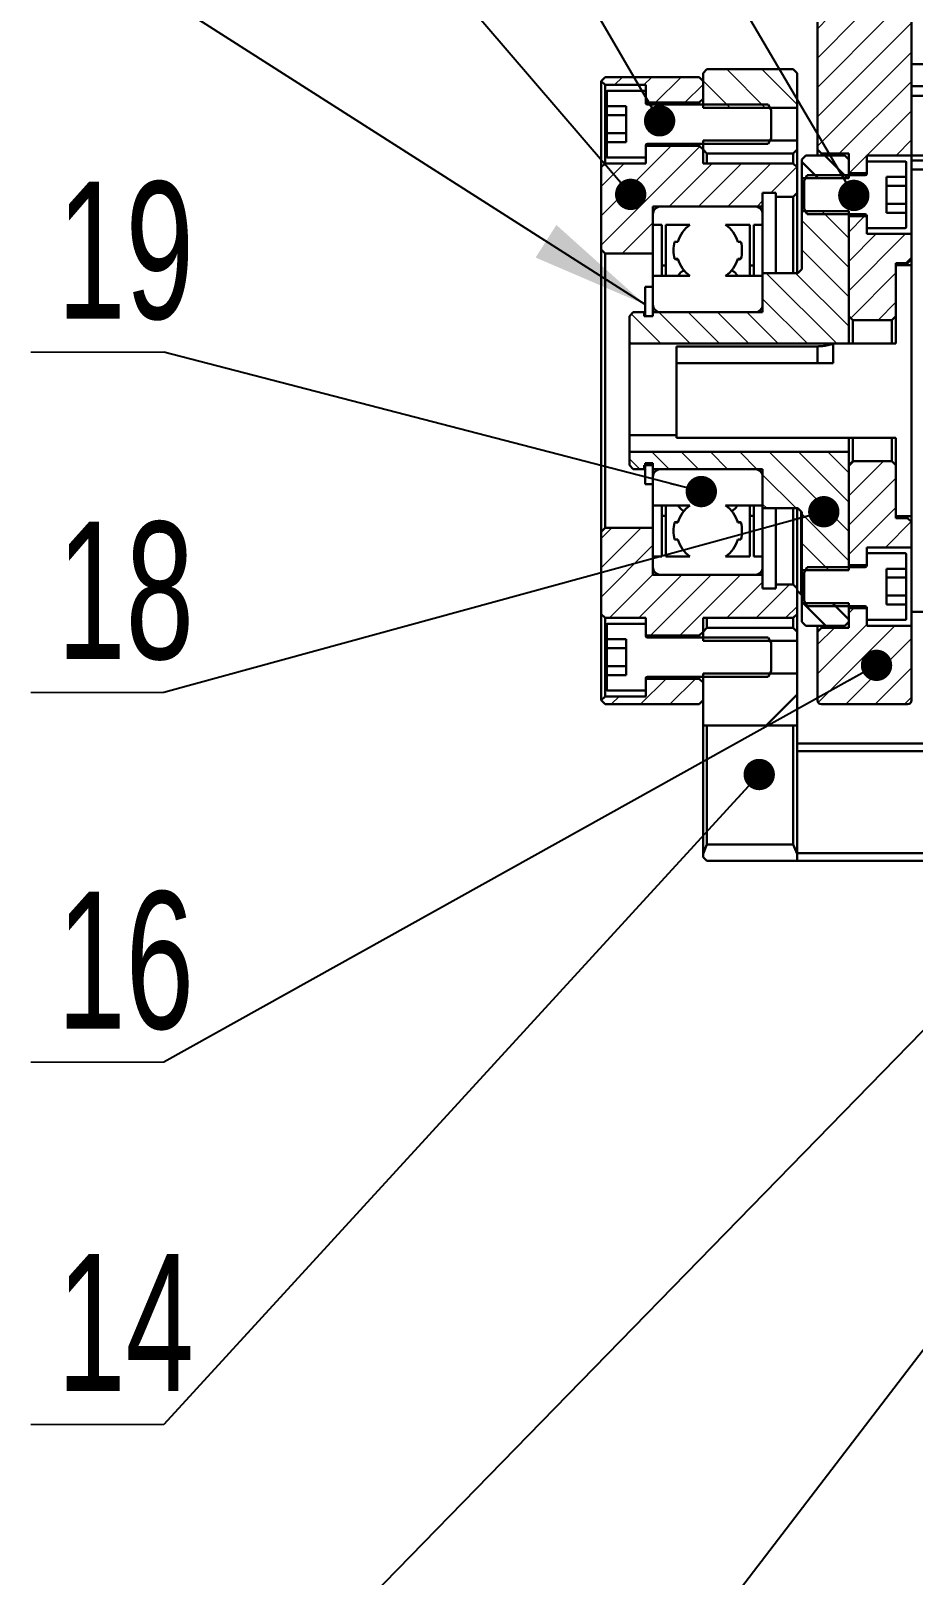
# Model space of a CAD drawing. Header units: millimetres. Extents: x 13 to 7248, y -1201 to 1478.
# Drawn here: x 816.5 to 929.1, y 846.8 to 1043.8 of the extents above; entities that cross this region are included whole.
import ezdxf

# ---------------------------------------------------------------- set-up
doc = ezdxf.new("R2010")
doc.units = ezdxf.units.MM
doc.header["$LTSCALE"] = 5
doc.linetypes.add('SLD-实线', pattern=[0])
doc.layers.get('0').update_dxf_attribs({"lineweight": 30})
doc.layers.add('剖面层', color=2, linetype='Continuous', lineweight=15)
doc.layers.add('标注线', color=4, linetype='SLD-实线')
doc.styles.add('SLDTEXTSTYLE4', font='', dxfattribs={"width": 0.67})
doc.styles.get("Standard").update_dxf_attribs({"font": ''})
doc.styles.get('SLDTEXTSTYLE4').set_extended_font_data('汉仪长仿宋体')
doc.styles.get('Standard').set_extended_font_data('SimSun')
doc.dimstyles.new('SLDDIMSTYLE0', dxfattribs={"dimtxt": 0.18, "dimasz": 4, "dimexe": 0, "dimexo": 0.0625, "dimgap": 0, "dimtad": 0, "dimtih": 1, "dimtoh": 1, "dimdec": 0, "dimrnd": 1e-09, "dimzin": 0, "dimdsep": 46, "dimtxsty": 'Standard', "dimblk1": 'DOT', "dimblk2": 'DOT', "dimsah": 1, "dimcen": 0.09, "dimadec": 0, "dimazin": 0, "dimtfac": 4, "dimtdec": 0, "dimtofl": 0, "dimtmove": 0, "dimatfit": 3, "dimldrblk": 'DOT', "dimfxl": 0, "dimfrac": 2, "dimtolj": 1, "dimtzin": 0, "dimarcsym": 0})
doc.dimstyles.new('SLDDIMSTYLE1', dxfattribs={"dimtxt": 0.18, "dimasz": 15, "dimexe": 0, "dimexo": 0.0625, "dimgap": 0, "dimtad": 0, "dimtih": 1, "dimtoh": 1, "dimdec": 0, "dimrnd": 1e-09, "dimzin": 0, "dimdsep": 46, "dimtxsty": 'Standard', "dimsah": 1, "dimcen": 0.09, "dimadec": 0, "dimazin": 0, "dimtfac": 15, "dimtdec": 0, "dimtofl": 0, "dimtmove": 0, "dimatfit": 3, "dimfxl": 0, "dimfrac": 2, "dimtolj": 1, "dimtzin": 0, "dimarcsym": 0})

# ---------------------------------------------------------------- blocks, each defined once
blk = doc.blocks.new('_DOT')
at = {"color": 0, "linetype": 'ByBlock', "lineweight": -2}
blk.add_line((-0.5, 0), (-1, 0), dxfattribs=at)
at = {"color": 0, "linetype": 'ByBlock', "const_width": 0.5}
blk.add_lwpolyline([(-0.25, 0, 1), (0.25, 0, 1)], format="xyb", close=True, dxfattribs=at)
blk = doc.blocks.new('SW_NOTE_22')
at = {"color": 0, "linetype": 'SLD-实线', "lineweight": 15}
for p, q in [((-16.98, 0), (0, 0)), ((0, 0), (-16.98, 0)), ((-16.98, 0), (0, 0)), ((0, 0), (-16.98, 0)), ((-16.98, 0), (0, 0)), ((0, 0), (-16.98, 0))]:
    blk.add_line(p, q, dxfattribs=at)
at = {"color": 0, "linetype": 'SLD-实线', "lineweight": 15, "insert": (-13.61, 21.76), "char_height": 17.5, "attachment_point": 1, "style": 'SLDTEXTSTYLE4'}
blk.add_mtext('16', dxfattribs=at)
blk = doc.blocks.new('SW_NOTE_23')
at = {"color": 0, "linetype": 'SLD-实线', "lineweight": 15}
for p, q in [((-16.98, 0), (0, 0)), ((0, 0), (-16.98, 0)), ((-16.98, 0), (0, 0)), ((0, 0), (-16.98, 0)), ((-16.98, 0), (0, 0)), ((0, 0), (-16.98, 0))]:
    blk.add_line(p, q, dxfattribs=at)
at = {"color": 0, "linetype": 'SLD-实线', "lineweight": 15, "insert": (-13.61, 21.76), "char_height": 17.5, "attachment_point": 1, "style": 'SLDTEXTSTYLE4'}
blk.add_mtext('18', dxfattribs=at)
blk = doc.blocks.new('SW_NOTE_24')
at = {"color": 0, "linetype": 'SLD-实线', "lineweight": 15}
for p, q in [((-16.98, 0), (0, 0)), ((0, 0), (-16.98, 0)), ((-16.98, 0), (0, 0)), ((0, 0), (-16.98, 0)), ((-16.98, 0), (0, 0)), ((0, 0), (-16.98, 0))]:
    blk.add_line(p, q, dxfattribs=at)
at = {"color": 0, "linetype": 'SLD-实线', "lineweight": 15, "insert": (-13.61, 21.76), "char_height": 17.5, "attachment_point": 1, "style": 'SLDTEXTSTYLE4'}
blk.add_mtext('19', dxfattribs=at)
blk = doc.blocks.new('SW_NOTE_28')
at = {"color": 0, "linetype": 'SLD-实线', "lineweight": 15}
for p, q in [((-16.98, 0), (0, 0)), ((0, 0), (-16.98, 0)), ((-16.98, 0), (0, 0)), ((0, 0), (-16.98, 0)), ((-16.98, 0), (0, 0)), ((0, 0), (-16.98, 0))]:
    blk.add_line(p, q, dxfattribs=at)
at = {"color": 0, "linetype": 'SLD-实线', "lineweight": 15, "insert": (-13.62, 21.76), "char_height": 17.5, "attachment_point": 1, "style": 'SLDTEXTSTYLE4'}
blk.add_mtext('14', dxfattribs=at)

msp = doc.modelspace()

# ---------------------------------------------------------------- hatches: boundary and pattern name
at = {"linetype": 'SLD-实线', "lineweight": 0}
h = msp.add_hatch(dxfattribs=at)
h.set_pattern_fill('ANSI31', scale=5, style=0)
h.paths.add_polyline_path([(902.2791, 1029.8245), (902.2791, 1028.6745), (902.7791, 1028.1745), (913.7791, 1028.1745), (914.2791, 1028.6745), (914.2791, 1029.8245)], flags=0)
h = msp.add_hatch()
h.set_pattern_fill('ANSI31', color=256, scale=0.833333, angle=90, style=0)
h.paths.add_polyline_path([(914.8791, 1027.4245), (914.8791, 1025.0245), (920.8791, 1025.0245), (920.8791, 1027.4245), (920.3791, 1027.9245), (915.3791, 1027.9245)], flags=0)
h = msp.add_hatch(dxfattribs=at)
h.set_pattern_fill('ANSI31', scale=5, style=0)
h.paths.add_polyline_path([(894.8791, 986.0045), (895.8791, 986.0045), (895.8791, 988.6745), (894.8791, 988.6745)], flags=0)
h = msp.add_hatch()
h.set_pattern_fill('ANSI31', color=256, scale=0.833333, angle=90, style=0)
h.paths.add_polyline_path([(914.8791, 970.8245), (914.8791, 968.4245), (915.3791, 967.9245), (920.3791, 967.9245), (920.8791, 968.4245), (920.8791, 970.8245)], flags=0)
h = msp.add_hatch(dxfattribs=at)
h.set_pattern_fill('ANSI31', scale=5, style=0)
h.paths.add_polyline_path([(902.2791, 967.1745), (902.2791, 966.0245), (914.2791, 966.0245), (914.2791, 967.1745), (913.7791, 967.6745), (902.7791, 967.6745)], flags=0)
h = msp.add_hatch()
h.set_pattern_fill('ANSI31', color=256, scale=5, style=0)
h.paths.add_polyline_path([(902.2791, 961.8245), (902.2791, 955.2167), (914.2791, 955.2167), (914.2791, 961.8245)], flags=0)
at = {"layer": '剖面层'}
h = msp.add_hatch(dxfattribs=at)
h.set_pattern_fill('ANSI31', color=256, scale=0.833333, style=0)
edge = h.paths.add_edge_path(flags=0)
edge.add_line((923.1791, 1027.9245), (928.8791, 1027.9245))
edge.add_line((928.8791, 1027.9245), (928.8791, 1044.9341))
edge.add_spline(control_points=[(928.8791, 1044.9341), (928.8791, 1044.9817), (928.874, 1045.0295), (928.8639, 1045.0759), (928.8504, 1045.1373), (928.8279, 1045.1975), (928.797, 1045.2522), (928.7698, 1045.3002), (928.7357, 1045.3449), (928.6958, 1045.3829), (928.6599, 1045.4172), (928.6185, 1045.4467), (928.574, 1045.4687), (928.5308, 1045.49), (928.4836, 1045.5047), (928.4359, 1045.5111), (928.4171, 1045.5136), (928.3981, 1045.5148), (928.3791, 1045.5148)], knot_values=[0.00063893, 0.00063893, 0.00063893, 0.00063893, 0.00078242, 0.00078242, 0.00078242, 0.00097206, 0.00097206, 0.00097206, 0.00113803, 0.00113803, 0.00113803, 0.00128765, 0.00128765, 0.00128765, 0.0014328, 0.0014328, 0.0014328, 0.00148981, 0.00148981, 0.00148981, 0.00148981], weights=[1, 1, 1, 1, 1, 1, 1, 1, 1, 1, 1, 1, 1, 1, 1, 1, 1, 1, 1], degree=3, periodic=0)
edge.add_line((928.3791, 1045.5148), (917.3791, 1045.5148))
edge.add_spline(control_points=[(917.3791, 1045.5148), (917.3589, 1045.5148), (917.3386, 1045.5134), (917.3186, 1045.5105), (917.2605, 1045.5023), (917.2032, 1045.4815), (917.1527, 1045.4515), (917.0933, 1045.4163), (917.0409, 1045.3674), (917, 1045.3119), (916.9558, 1045.2521), (916.923, 1045.1827), (916.9031, 1045.1111), (916.8872, 1045.0537), (916.8791, 1044.9937), (916.8791, 1044.9341)], knot_values=[0.00182393, 0.00182393, 0.00182393, 0.00182393, 0.00188519, 0.00188519, 0.00188519, 0.00206482, 0.00206482, 0.00206482, 0.00227635, 0.00227635, 0.00227635, 0.00250395, 0.00250395, 0.00250395, 0.00268578, 0.00268578, 0.00268578, 0.00268578], weights=[1, 1, 1, 1, 1, 1, 1, 1, 1, 1, 1, 1, 1, 1, 1, 1], degree=3, periodic=0)
edge.add_line((916.8791, 1044.9341), (916.8791, 1028.6745))
edge.add_line((916.8791, 1028.6745), (917.3791, 1028.1745))
edge.add_line((917.3791, 1028.1745), (920.8791, 1028.1745))
edge.add_line((920.8791, 1028.1745), (920.8791, 1025.6745))
edge.add_line((920.8791, 1025.6745), (923.1791, 1025.6745))
edge.add_line((923.1791, 1025.6745), (923.1791, 1027.9245))
h = msp.add_hatch(dxfattribs=at)
h.set_pattern_fill('ANSI31', color=256, angle=90, style=0)
h.paths.add_polyline_path([(914.2791, 1038.4245), (913.7791, 1038.9245), (902.7791, 1038.9245), (902.2791, 1038.4245), (902.2791, 1034.0245), (914.2791, 1034.0245)], flags=0)
h = msp.add_hatch(dxfattribs=at)
h.set_pattern_fill('ANSI31', color=256, scale=0.833333, style=0)
h.paths.add_polyline_path([(902.2791, 1035.1745), (902.2791, 1037.4245), (901.7791, 1037.9245), (889.7791, 1037.9245), (889.2791, 1037.4245), (889.7791, 1036.9245), (894.9791, 1036.9245), (894.9791, 1034.6745), (901.7791, 1034.6745)], flags=0)
h = msp.add_hatch(dxfattribs=at)
h.set_pattern_fill('ANSI31', color=256, scale=0.833333, style=0)
h.paths.add_polyline_path([(894.9791, 1026.9245), (889.7791, 1026.9245), (889.2791, 1026.4245), (889.2791, 1015.9245), (889.7791, 1015.4245), (895.8791, 1015.4245), (895.8791, 1021.4245), (909.8791, 1021.4245), (909.8791, 1023.1745), (911.5791, 1023.1745), (911.5791, 1022.6745), (913.7791, 1022.6745), (914.2791, 1023.1745), (914.2791, 1026.4245), (913.7791, 1026.9245), (902.2791, 1026.9245), (902.2791, 1028.6745), (901.7791, 1029.1745), (894.9791, 1029.1745)], flags=0)
h = msp.add_hatch(dxfattribs=at)
h.set_pattern_fill('ANSI31', color=256, scale=0.833333, angle=90, style=0)
h.paths.add_polyline_path([(920.8791, 1020.8245), (914.8791, 1020.8245), (914.8791, 1013.4245), (914.3791, 1012.9245), (909.8791, 1012.9245), (909.8791, 1007.9245), (895.8791, 1007.9245), (895.8791, 1007.4245), (894.7791, 1007.4245), (894.7791, 1007.9245), (893.3791, 1007.9245), (892.8791, 1007.4245), (892.8791, 1003.9245), (920.8791, 1003.9245)], flags=0)
h = msp.add_hatch(dxfattribs=at)
h.set_pattern_fill('ANSI31', color=256, scale=0.833333, style=0)
h.paths.add_polyline_path([(928.8791, 1017.9245), (923.1791, 1017.9245), (923.1791, 1020.1745), (920.8791, 1020.1745), (920.8791, 1007.4245), (921.3791, 1006.9245), (926.3791, 1006.9245), (926.8791, 1007.4245), (926.8791, 1014.1745), (928.3791, 1014.1745), (928.8791, 1014.6745)], flags=0)
h = msp.add_hatch(dxfattribs=at)
h.set_pattern_fill('ANSI31', color=256, scale=0.833333, angle=90, style=0)
h.paths.add_polyline_path([(914.8791, 975.0245), (920.8791, 975.0245), (920.8791, 990.1245), (892.8791, 990.1245), (892.8791, 988.4245), (893.3791, 987.9245), (894.7791, 987.9245), (894.7791, 988.4245), (895.8791, 988.4245), (895.8791, 987.9245), (909.8791, 987.9245), (909.8791, 982.9245), (914.3791, 982.9245), (914.8791, 982.4245)], flags=0)
h = msp.add_hatch(dxfattribs=at)
h.set_pattern_fill('ANSI31', color=256, scale=0.833333, style=0)
h.paths.add_polyline_path([(923.1791, 977.9245), (928.8791, 977.9245), (928.8791, 981.1745), (928.3791, 981.6745), (926.8791, 981.6745), (926.8791, 988.4245), (926.3791, 988.9245), (921.3791, 988.9245), (920.8791, 988.4245), (920.8791, 975.6745), (923.1791, 975.6745)], flags=0)
h = msp.add_hatch(dxfattribs=at)
h.set_pattern_fill('ANSI31', color=256, scale=0.833333, style=0)
h.paths.add_polyline_path([(889.7791, 968.9245), (894.9791, 968.9245), (894.9791, 966.6745), (901.7791, 966.6745), (902.2791, 967.1745), (902.2791, 968.9245), (913.7791, 968.9245), (914.2791, 969.4245), (914.2791, 972.6745), (913.7791, 973.1745), (911.5791, 973.1745), (911.5791, 972.6745), (909.8791, 972.6745), (909.8791, 974.4245), (895.8791, 974.4245), (895.8791, 980.4245), (889.7791, 980.4245), (889.2791, 979.9245), (889.2791, 969.4245)], flags=0)
h = msp.add_hatch(dxfattribs=at)
h.set_pattern_fill('ANSI31', color=256, scale=0.833333, style=0)
edge = h.paths.add_edge_path(flags=0)
edge.add_line((928.8791, 967.9245), (923.1791, 967.9245))
edge.add_line((923.1791, 967.9245), (923.1791, 970.1745))
edge.add_line((923.1791, 970.1745), (920.8791, 970.1745))
edge.add_line((920.8791, 970.1745), (920.8791, 967.6745))
edge.add_line((920.8791, 967.6745), (917.3791, 967.6745))
edge.add_line((917.3791, 967.6745), (916.8791, 967.1745))
edge.add_line((916.8791, 967.1745), (916.8791, 958.4245))
edge.add_arc((917.3791, 958.4245), 0.5, 180, 270)
edge.add_line((917.3791, 957.9245), (928.3791, 957.9245))
edge.add_arc((928.3791, 958.4245), 0.5, 270, 360)
edge.add_line((928.8791, 958.4245), (928.8791, 967.9245))
h = msp.add_hatch(dxfattribs=at)
h.set_pattern_fill('ANSI31', color=256, scale=0.833333, style=0)
h.paths.add_polyline_path([(902.2791, 958.4245), (902.2791, 960.6745), (901.7791, 961.1745), (894.9791, 961.1745), (894.9791, 958.9245), (889.7791, 958.9245), (889.2791, 958.4245), (889.7791, 957.9245), (901.7791, 957.9245)], flags=0)

# ---------------------------------------------------------------- linework, layer by layer
for p, q in [((916.8791, 1028.6745), (916.8791, 1044.9341)), ((928.8791, 1039.5995), (928.8791, 1044.9341)), ((902.2791, 1038.4245), (902.7791, 1038.9245)), ((902.2791, 1038.4245), (902.2791, 1034.0245)), ((913.7791, 1038.9245), (902.7791, 1038.9245)), ((913.7791, 1038.9245), (914.2791, 1038.4245)), ((914.2791, 1038.4245), (914.2791, 1034.0245)), ((936.8791, 1039.5995), (928.8791, 1039.5995)), ((928.8791, 1039.5995), (928.8791, 1036.7892)), ((889.2791, 1037.4245), (889.7791, 1037.9245)), ((889.7791, 1036.9245), (889.2791, 1037.4245)), ((889.2791, 1026.4245), (889.2791, 1037.4245)), ((901.7791, 1037.9245), (889.7791, 1037.9245)), ((889.7791, 1036.9245), (889.7791, 1026.9245)), ((889.7791, 1036.9245), (894.9791, 1036.9245)), ((894.9791, 1036.9245), (894.9791, 1034.6745)), ((901.7791, 1037.9245), (902.2791, 1037.4245)), ((902.2791, 1035.1745), (902.2791, 1037.4245)), ((928.8791, 1035.527), (928.8791, 1036.7892)), ((928.8791, 1036.7892), (943.8791, 1036.7892)), ((889.9791, 1036.0745), (889.9791, 1034.2145)), ((894.9791, 1036.1745), (890.0791, 1036.1745)), ((894.9791, 1034.6245), (894.9791, 1036.1745)), ((894.9791, 1034.6745), (901.7791, 1034.6745)), ((910.5791, 1034.4245), (895.1791, 1034.4245)), ((902.2791, 1035.1745), (901.7791, 1034.6745)), ((901.7791, 1034.4245), (901.7791, 1034.6745)), ((910.5791, 1034.4245), (910.9791, 1033.7317)), ((943.8791, 1035.527), (928.8791, 1035.527)), ((928.8791, 1035.527), (928.8791, 1027.927)), ((892.4791, 1034.2145), (889.9791, 1034.2145)), ((889.9791, 1034.2145), (889.9791, 1033.0695)), ((892.4791, 1033.0695), (889.9791, 1033.0695)), ((889.9791, 1033.0695), (889.9791, 1030.7795)), ((892.4791, 1034.2145), (892.4791, 1029.6345)), ((902.2791, 1034.0245), (914.2791, 1034.0245)), ((910.9791, 1030.1173), (910.9791, 1033.7317)), ((914.2791, 1029.8245), (914.2791, 1034.0245)), ((892.4791, 1030.7795), (889.9791, 1030.7795)), ((889.9791, 1030.7795), (889.9791, 1029.6345)), ((889.9791, 1029.6345), (889.9791, 1027.7745)), ((892.4791, 1029.6345), (889.9791, 1029.6345)), ((894.9791, 1027.6745), (894.9791, 1029.2245)), ((894.9791, 1029.1745), (894.9791, 1026.9245)), ((901.7791, 1029.1745), (894.9791, 1029.1745)), ((895.1791, 1029.4245), (910.5791, 1029.4245)), ((901.7791, 1029.1745), (901.7791, 1029.4245)), ((901.7791, 1029.1745), (902.2791, 1028.6745)), ((914.2791, 1029.8245), (902.2791, 1029.8245)), ((902.2791, 1029.8245), (902.2791, 1028.6745)), ((902.2791, 1026.9245), (902.2791, 1028.6745)), ((902.7791, 1028.1745), (902.2791, 1028.6745)), ((910.9791, 1030.1173), (910.5791, 1029.4245)), ((914.2791, 1028.6745), (913.7791, 1028.1745)), ((914.2791, 1029.8245), (914.2791, 1028.6745)), ((914.2791, 1028.6745), (914.2791, 1026.4245)), ((917.3791, 1028.1745), (916.8791, 1028.6745)), ((916.8791, 1027.9245), (916.8791, 1028.6745)), ((889.2791, 1026.4245), (889.7791, 1026.9245)), ((894.9791, 1026.9245), (889.7791, 1026.9245)), ((890.0791, 1027.6745), (894.9791, 1027.6745)), ((913.7791, 1026.9245), (902.2791, 1026.9245)), ((902.7791, 1028.1745), (902.7791, 1026.9245)), ((902.7791, 1028.1745), (913.7791, 1028.1745)), ((913.7791, 1026.9245), (913.7791, 1028.1745)), ((913.7791, 1026.9245), (914.2791, 1026.4245)), ((914.8791, 1027.4245), (915.3791, 1027.9245)), ((914.8791, 1027.4245), (914.8791, 1025.0245)), ((920.3791, 1027.9245), (915.3791, 1027.9245)), ((917.3791, 1028.1745), (920.8791, 1028.1745)), ((917.3791, 1028.1745), (917.3791, 1027.9245)), ((920.3791, 1027.9245), (920.8791, 1027.4245)), ((920.8791, 1025.6745), (920.8791, 1028.1745)), ((920.8791, 1025.0245), (920.8791, 1027.4245)), ((923.1791, 1025.6745), (923.1791, 1027.9245)), ((923.1791, 1027.9245), (928.8791, 1027.9245)), ((928.0791, 1027.1745), (923.1791, 1027.1745)), ((923.1791, 1027.1745), (923.1791, 1025.6245)), ((928.1791, 1025.2145), (928.1791, 1027.0745)), ((928.8791, 1027.927), (943.8791, 1027.927)), ((928.8791, 1027.2892), (928.8791, 1027.927)), ((928.8791, 1026.1245), (928.8791, 1027.2892)), ((943.8791, 1027.2892), (928.8791, 1027.2892)), ((889.2791, 1026.4245), (889.2791, 1015.9245)), ((914.2791, 1023.1745), (914.2791, 1026.4245)), ((914.8791, 1025.0245), (920.8791, 1025.0245)), ((914.8791, 1020.8245), (914.8791, 1025.0245)), ((915.1791, 1024.7317), (915.5791, 1025.4245)), ((915.1791, 1024.7317), (915.1791, 1021.1173)), ((922.9791, 1025.4245), (915.5791, 1025.4245)), ((920.8791, 1025.6745), (923.1791, 1025.6745)), ((925.6791, 1025.2145), (928.1791, 1025.2145)), ((925.6791, 1020.6345), (925.6791, 1025.2145)), ((928.1791, 1024.0695), (928.1791, 1025.2145)), ((970.3791, 1026.1245), (928.8791, 1026.1245)), ((928.8791, 969.7245), (928.8791, 1026.1245)), ((909.8791, 1023.1745), (911.5791, 1023.1745)), ((909.8791, 1021.4245), (909.8791, 1023.1745)), ((911.5791, 1023.1745), (911.5791, 1022.6745)), ((911.5791, 1012.9245), (911.5791, 1022.6745)), ((911.5791, 1022.6745), (913.7791, 1022.6745)), ((914.2791, 1023.1745), (913.7791, 1022.6745)), ((913.7791, 1012.9245), (913.7791, 1022.6745)), ((914.2791, 1023.1745), (914.2791, 1012.9245)), ((925.6791, 1024.0695), (928.1791, 1024.0695)), ((928.1791, 1021.7795), (928.1791, 1024.0695)), ((895.8791, 1021.4245), (909.8791, 1021.4245)), ((895.8791, 1015.4245), (895.8791, 1021.4245)), ((908.8791, 1021.4245), (896.8791, 1021.4245)), ((909.8791, 1021.4245), (909.8791, 1020.4245)), ((920.8791, 1020.8245), (914.8791, 1020.8245)), ((914.8791, 1020.8245), (914.8791, 1013.4245)), ((915.5791, 1020.4245), (915.1791, 1021.1173)), ((920.8791, 1003.9245), (920.8791, 1020.8245)), ((925.6791, 1021.7795), (928.1791, 1021.7795)), ((925.6791, 1020.6345), (928.1791, 1020.6345)), ((928.1791, 1020.6345), (928.1791, 1021.7795)), ((928.1791, 1018.7745), (928.1791, 1020.6345)), ((895.8791, 1020.4245), (895.8791, 1019.0745)), ((895.8791, 1019.0745), (896.9991, 1019.0745)), ((896.9991, 1019.0745), (896.9991, 1013.8843)), ((897.5343, 1019.0745), (900.6009, 1019.0745)), ((897.5343, 1013.8843), (897.5343, 1019.0745)), ((905.1574, 1019.0745), (908.2239, 1019.0745)), ((908.2239, 1019.0745), (908.2239, 1013.8843)), ((908.7591, 1019.0745), (909.8791, 1019.0745)), ((908.7591, 1013.8843), (908.7591, 1019.0745)), ((909.8791, 1019.0745), (909.8791, 1020.4245)), ((909.8791, 1012.9245), (909.8791, 1019.0745)), ((915.5791, 1020.4245), (922.9791, 1020.4245)), ((923.1791, 1020.1745), (920.8791, 1020.1745)), ((920.8791, 1007.4245), (920.8791, 1020.1745)), ((923.1791, 1020.2245), (923.1791, 1018.6745)), ((923.1791, 1017.9245), (923.1791, 1020.1745)), ((923.1791, 1018.6745), (928.0791, 1018.6745)), ((899.0632, 1016.916), (898.6519, 1016.916)), ((907.1064, 1016.916), (906.6951, 1016.916)), ((928.8791, 1017.9245), (923.1791, 1017.9245)), ((889.7791, 1015.4245), (889.2791, 1015.9245)), ((889.2791, 979.9245), (889.2791, 1015.9245)), ((889.7791, 1015.4245), (889.7791, 980.4245)), ((889.7791, 1015.4245), (895.8791, 1015.4245)), ((895.8791, 1015.4245), (895.8791, 1012.5745)), ((898.6519, 1014.733), (899.0632, 1014.733)), ((906.6951, 1014.733), (907.1064, 1014.733)), ((928.8791, 1014.6745), (928.3791, 1014.1745)), ((897.5343, 1013.8843), (896.9991, 1013.8843)), ((896.9991, 1013.8843), (896.9991, 1012.5745)), ((897.5343, 1013.8843), (897.5343, 1012.5745)), ((908.7591, 1013.8843), (908.2239, 1013.8843)), ((908.2239, 1013.8843), (908.2239, 1012.5745)), ((908.7591, 1013.8843), (908.7591, 1012.5745)), ((914.3791, 1012.9245), (909.8791, 1012.9245)), ((909.8791, 1012.9245), (909.8791, 1007.9245)), ((914.8791, 1013.4245), (914.3791, 1012.9245)), ((926.8791, 1014.1745), (928.3791, 1014.1745)), ((926.8791, 1014.1745), (926.8791, 1007.4245)), ((926.8791, 1003.9245), (926.8791, 1013.9245)), ((928.8791, 1013.9245), (926.8791, 1013.9245)), ((928.3791, 1013.9245), (928.3791, 1014.1745)), ((894.8791, 1011.1656), (895.8791, 1011.1656)), ((894.8791, 1007.4245), (894.8791, 1011.1656)), ((900.6009, 1012.5745), (895.8791, 1012.5745)), ((895.8791, 1012.5745), (895.8791, 1008.9245)), ((909.8791, 1012.5745), (905.1574, 1012.5745)), ((909.8791, 1008.9245), (909.8791, 1012.5745)), ((895.8791, 1008.8533), (895.8791, 1008.9245)), ((895.8791, 1007.9245), (895.8791, 1008.8533)), ((892.8791, 1007.4245), (893.3791, 1007.9245)), ((892.8791, 1007.4245), (892.8791, 1003.9245)), ((894.7791, 1007.9245), (893.3791, 1007.9245)), ((894.7791, 1007.4245), (894.7791, 1007.9245)), ((895.8791, 1007.4245), (894.7791, 1007.4245)), ((895.8791, 1007.9245), (895.8791, 1007.4245)), ((909.8791, 1007.9245), (895.8791, 1007.9245)), ((896.8791, 1007.9245), (908.8791, 1007.9245)), ((921.3791, 1006.9245), (920.8791, 1007.4245)), ((921.3791, 1006.9245), (921.3791, 1003.9245)), ((921.3791, 1006.9245), (926.3791, 1006.9245)), ((926.8791, 1007.4245), (926.3791, 1006.9245)), ((926.3791, 1003.9245), (926.3791, 1006.9245)), ((892.8791, 1003.9245), (920.8791, 1003.9245)), ((892.8791, 992.2677), (892.8791, 1003.9245)), ((916.8791, 1003.5814), (898.8791, 1003.5814)), ((898.8791, 1001.4245), (898.8791, 1003.5814)), ((916.8791, 1003.5814), (916.8791, 1001.4245)), ((926.8791, 1003.9245), (918.8791, 1003.9245)), ((918.8791, 1001.4245), (918.8791, 1003.9245)), ((898.8791, 991.9245), (898.8791, 1001.4245)), ((898.8791, 1001.4245), (918.8791, 1001.4245)), ((892.8791, 992.2677), (898.8791, 992.2677)), ((892.8791, 990.1245), (892.8791, 992.2677)), ((898.8791, 991.9245), (926.8791, 991.9245)), ((920.8791, 990.1245), (920.8791, 991.9245)), ((921.3791, 991.9245), (921.3791, 988.9245)), ((926.3791, 988.9245), (926.3791, 991.9245)), ((926.8791, 981.9245), (926.8791, 991.9245)), ((920.8791, 990.1245), (892.8791, 990.1245)), ((892.8791, 990.1245), (892.8791, 988.4245)), ((920.8791, 975.0245), (920.8791, 990.1245)), ((893.3791, 987.9245), (892.8791, 988.4245)), ((893.3791, 987.9245), (894.7791, 987.9245)), ((894.7791, 988.4245), (895.8791, 988.4245)), ((894.7791, 987.9245), (894.7791, 988.4245)), ((894.8791, 986.0045), (894.8791, 988.6745)), ((895.8791, 988.6745), (894.8791, 988.6745)), ((895.8791, 986.0045), (895.8791, 988.6745)), ((895.8791, 988.4245), (895.8791, 987.9245)), ((895.8791, 987.9245), (909.8791, 987.9245)), ((908.8791, 987.9245), (896.8791, 987.9245)), ((909.8791, 987.9245), (909.8791, 982.9245)), ((920.8791, 988.4245), (921.3791, 988.9245)), ((920.8791, 975.6745), (920.8791, 988.4245)), ((926.3791, 988.9245), (921.3791, 988.9245)), ((926.3791, 988.9245), (926.8791, 988.4245)), ((926.8791, 988.4245), (926.8791, 981.6745)), ((894.8791, 986.0045), (895.8791, 986.0045)), ((895.8791, 986.9245), (895.8791, 983.2745)), ((909.8791, 983.2745), (909.8791, 986.9245)), ((895.8791, 983.2745), (895.8791, 980.4245)), ((895.8791, 983.2745), (900.6009, 983.2745)), ((896.9991, 983.2745), (896.9991, 981.9647)), ((897.5343, 983.2745), (897.5343, 981.9647)), ((905.1574, 983.2745), (909.8791, 983.2745)), ((908.2239, 983.2745), (908.2239, 981.9647)), ((908.7591, 983.2745), (908.7591, 981.9647)), ((896.9991, 981.9647), (897.5343, 981.9647)), ((896.9991, 981.9647), (896.9991, 976.7745)), ((897.5343, 976.7745), (897.5343, 981.9647)), ((908.2239, 981.9647), (908.7591, 981.9647)), ((908.2239, 981.9647), (908.2239, 976.7745)), ((908.7591, 976.7745), (908.7591, 981.9647)), ((909.8791, 976.7745), (909.8791, 982.9245)), ((909.8791, 982.9245), (914.3791, 982.9245)), ((911.5791, 973.1745), (911.5791, 982.9245)), ((913.7791, 973.1745), (913.7791, 982.9245)), ((914.2791, 982.9245), (914.2791, 972.6745)), ((914.3791, 982.9245), (914.8791, 982.4245)), ((914.7791, 982.5245), (914.7791, 977.9245)), ((914.8791, 982.4245), (914.8791, 975.0245)), ((926.8791, 981.9245), (928.8791, 981.9245)), ((928.3791, 981.6745), (926.8791, 981.6745)), ((928.3791, 981.6745), (928.3791, 981.9245)), ((928.3791, 981.6745), (928.8791, 981.1745)), ((889.2791, 979.9245), (889.7791, 980.4245)), ((889.2791, 979.9245), (889.2791, 969.4245)), ((895.8791, 980.4245), (889.7791, 980.4245)), ((895.8791, 974.4245), (895.8791, 980.4245)), ((899.0632, 981.116), (898.6519, 981.116)), ((907.1064, 981.116), (906.6951, 981.116)), ((898.6519, 978.933), (899.0632, 978.933)), ((906.6951, 978.933), (907.1064, 978.933)), ((914.7791, 977.9245), (914.7791, 971.9245)), ((923.1791, 975.6745), (923.1791, 977.9245)), ((923.1791, 977.9245), (928.8791, 977.9245)), ((896.9991, 976.7745), (895.8791, 976.7745)), ((895.8791, 976.7745), (895.8791, 975.4245)), ((900.6009, 976.7745), (897.5343, 976.7745)), ((908.2239, 976.7745), (905.1574, 976.7745)), ((909.8791, 976.7745), (908.7591, 976.7745)), ((909.8791, 975.4245), (909.8791, 976.7745)), ((909.8791, 975.4245), (909.8791, 974.4245)), ((915.1791, 974.7317), (915.5791, 975.4245)), ((922.9791, 975.4245), (915.5791, 975.4245)), ((920.8791, 975.6745), (923.1791, 975.6745)), ((923.1791, 977.1745), (923.1791, 975.6245)), ((928.0791, 977.1745), (923.1791, 977.1745)), ((928.1791, 975.2145), (928.1791, 977.0745)), ((909.8791, 974.4245), (895.8791, 974.4245)), ((896.8791, 974.4245), (908.8791, 974.4245)), ((909.8791, 972.6745), (909.8791, 974.4245)), ((914.8791, 975.0245), (920.8791, 975.0245)), ((914.8791, 970.8245), (914.8791, 975.0245)), ((915.1791, 974.7317), (915.1791, 971.1173)), ((925.6791, 975.2145), (928.1791, 975.2145)), ((925.6791, 970.6345), (925.6791, 975.2145)), ((925.6791, 974.0695), (928.1791, 974.0695)), ((928.1791, 974.0695), (928.1791, 975.2145)), ((928.1791, 971.7795), (928.1791, 974.0695)), ((911.5791, 972.6745), (909.8791, 972.6745)), ((913.7791, 973.1745), (911.5791, 973.1745)), ((911.5791, 973.1745), (911.5791, 972.6745)), ((913.7791, 973.1745), (914.2791, 972.6745)), ((914.2791, 969.4245), (914.2791, 972.6745)), ((914.2791, 972.4245), (914.7791, 971.9245)), ((914.7791, 971.9245), (914.8791, 971.9245)), ((925.6791, 971.7795), (928.1791, 971.7795)), ((928.1791, 970.6345), (928.1791, 971.7795)), ((889.7791, 968.9245), (889.2791, 969.4245)), ((889.2791, 958.4245), (889.2791, 969.4245)), ((914.2791, 969.4245), (913.7791, 968.9245)), ((914.2791, 969.4245), (914.2791, 967.1745)), ((920.8791, 970.8245), (914.8791, 970.8245)), ((914.8791, 970.8245), (914.8791, 968.4245)), ((915.5791, 970.4245), (915.1791, 971.1173)), ((915.5791, 970.4245), (922.9791, 970.4245)), ((920.8791, 968.4245), (920.8791, 970.8245)), ((923.1791, 970.1745), (920.8791, 970.1745)), ((920.8791, 967.6745), (920.8791, 970.1745)), ((923.1791, 970.2245), (923.1791, 968.6745)), ((923.1791, 967.9245), (923.1791, 970.1745)), ((925.6791, 970.6345), (928.1791, 970.6345)), ((928.1791, 968.7745), (928.1791, 970.6345)), ((928.8791, 969.7245), (970.3791, 969.7245)), ((928.8791, 967.9245), (928.8791, 969.7245)), ((889.7791, 968.9245), (894.9791, 968.9245)), ((889.7791, 968.9245), (889.7791, 958.9245)), ((889.9791, 968.0745), (889.9791, 966.2145)), ((894.9791, 968.1745), (890.0791, 968.1745)), ((894.9791, 968.9245), (894.9791, 966.6745)), ((894.9791, 966.6245), (894.9791, 968.1745)), ((902.2791, 968.9245), (913.7791, 968.9245)), ((902.2791, 967.1745), (902.2791, 968.9245)), ((902.2791, 967.1745), (902.7791, 967.6745)), ((902.7791, 968.9245), (902.7791, 967.6745)), ((913.7791, 967.6745), (902.7791, 967.6745)), ((913.7791, 967.6745), (913.7791, 968.9245)), ((913.7791, 967.6745), (914.2791, 967.1745)), ((915.3791, 967.9245), (914.8791, 968.4245)), ((915.3791, 967.9245), (920.3791, 967.9245)), ((916.8791, 967.1745), (916.8791, 967.9245)), ((916.8791, 967.1745), (917.3791, 967.6745)), ((917.3791, 967.9245), (917.3791, 967.6745)), ((920.8791, 967.6745), (917.3791, 967.6745)), ((920.8791, 968.4245), (920.3791, 967.9245)), ((923.1791, 968.6745), (928.0791, 968.6745)), ((928.8791, 967.9245), (923.1791, 967.9245)), ((928.8791, 958.4245), (928.8791, 967.9245)), ((892.4791, 966.2145), (889.9791, 966.2145)), ((889.9791, 966.2145), (889.9791, 965.0695)), ((892.4791, 966.2145), (892.4791, 961.6345)), ((894.9791, 966.6745), (901.7791, 966.6745)), ((910.5791, 966.4245), (895.1791, 966.4245)), ((902.2791, 967.1745), (901.7791, 966.6745)), ((901.7791, 966.4245), (901.7791, 966.6745)), ((902.2791, 967.1745), (902.2791, 966.0245)), ((902.2791, 966.0245), (914.2791, 966.0245)), ((910.5791, 966.4245), (910.9791, 965.7317)), ((910.9791, 962.1173), (910.9791, 965.7317)), ((914.2791, 967.1745), (914.2791, 966.0245)), ((914.2791, 961.8245), (914.2791, 966.0245)), ((916.8791, 958.4245), (916.8791, 967.1745)), ((892.4791, 965.0695), (889.9791, 965.0695)), ((889.9791, 965.0695), (889.9791, 962.7795)), ((892.4791, 962.7795), (889.9791, 962.7795)), ((889.9791, 962.7795), (889.9791, 961.6345)), ((889.9791, 961.6345), (889.9791, 959.7745)), ((892.4791, 961.6345), (889.9791, 961.6345)), ((914.2791, 961.8245), (902.2791, 961.8245)), ((902.2791, 961.8245), (902.2791, 955.2167)), ((910.9791, 962.1173), (910.5791, 961.4245)), ((914.2791, 961.8245), (914.2791, 955.2167)), ((890.0791, 959.6745), (894.9791, 959.6745)), ((894.9791, 959.6745), (894.9791, 961.2245)), ((901.7791, 961.1745), (894.9791, 961.1745)), ((894.9791, 961.1745), (894.9791, 958.9245)), ((895.1791, 961.4245), (910.5791, 961.4245)), ((901.7791, 961.1745), (901.7791, 961.4245)), ((901.7791, 961.1745), (902.2791, 960.6745)), ((902.2791, 958.4245), (902.2791, 960.6745)), ((889.2791, 958.4245), (889.7791, 958.9245)), ((889.7791, 957.9245), (889.2791, 958.4245)), ((894.9791, 958.9245), (889.7791, 958.9245)), ((889.7791, 957.9245), (901.7791, 957.9245)), ((902.2791, 958.4245), (901.7791, 957.9245)), ((917.3791, 957.9245), (928.3791, 957.9245)), ((902.2791, 938.8342), (902.2791, 955.2167)), ((902.2791, 955.2167), (902.7791, 955.2167)), ((902.7791, 955.2167), (902.7791, 940.0091)), ((913.7791, 955.2167), (902.7791, 955.2167)), ((913.7791, 940.0091), (913.7791, 955.2167)), ((913.7791, 955.2167), (914.2791, 955.2167)), ((914.2791, 955.2167), (914.2791, 939.0078)), ((914.2791, 952.9245), (953.3178, 952.9245)), ((952.4224, 951.9245), (914.2791, 951.9245)), ((902.7791, 940.0091), (902.2791, 938.8342)), ((902.7791, 940.0091), (913.7791, 940.0091)), ((914.2791, 938.8342), (913.7791, 940.0091)), ((902.2791, 938.4245), (902.2791, 938.8342)), ((902.2791, 938.4245), (902.7791, 937.9245)), ((914.2791, 937.9245), (902.7791, 937.9245)), ((914.2791, 939.0078), (914.2791, 938.9245)), ((914.2791, 938.9245), (955.7418, 938.9245)), ((914.2791, 937.9245), (914.2791, 938.9245)), ((914.2791, 938.8342), (914.2791, 937.9245)), ((958.1791, 937.9245), (914.2791, 937.9245))]:
    msp.add_line(p, q)
for centre, radius, start, end in [((890.0791, 1036.0745), 0.1, 90, 180), ((895.1791, 1034.6245), 0.2, 180, 270), ((895.1791, 1029.2245), 0.2, 90, 180), ((890.0791, 1027.7745), 0.1, 180, 270), ((928.0791, 1027.0745), 0.1, 0, 90), ((922.9791, 1025.6245), 0.2, 270, 0), ((896.8791, 1020.4245), 1, 90, 180), ((908.8791, 1020.4245), 1, 0, 90), ((902.8791, 1015.8245), 3.969, 125.030554, 164.037986), ((902.8791, 1015.8245), 3.969, 15.962014, 54.969446), ((922.9791, 1020.2245), 0.2, 0, 90), ((928.0791, 1018.7745), 0.1, 270, 360), ((902.8791, 1015.8245), 4.3659, 165.522488, 194.477512), ((902.8791, 1015.8245), 4.3659, 345.522488, 14.477512), ((902.8791, 1015.8245), 3.969, 195.962014, 234.969446), ((902.8791, 1015.8245), 3.969, 305.030554, 344.037986), ((896.8791, 1008.9245), 1, 180, 270), ((908.8791, 1008.9245), 1, 270, 0), ((896.8791, 986.9245), 1, 90, 180), ((908.8791, 986.9245), 1, 0, 90), ((902.8791, 980.0245), 3.969, 125.030554, 164.037986), ((902.8791, 980.0245), 3.969, 15.962014, 54.969446), ((902.8791, 980.0245), 4.3659, 165.522488, 194.477512), ((902.8791, 980.0245), 4.3659, 345.522488, 14.477512), ((902.8791, 980.0245), 3.969, 195.962014, 234.969446), ((902.8791, 980.0245), 3.969, 305.030554, 344.037986), ((896.8791, 975.4245), 1, 180, 270), ((908.8791, 975.4245), 1, 270, 360), ((922.9791, 975.6245), 0.2, 270, 0), ((928.0791, 977.0745), 0.1, 0, 90), ((922.9791, 970.2245), 0.2, 360, 90), ((890.0791, 968.0745), 0.1, 90, 180), ((928.0791, 968.7745), 0.1, 270, 360), ((895.1791, 966.6245), 0.2, 180, 270), ((890.0791, 959.7745), 0.1, 180, 270), ((895.1791, 961.2245), 0.2, 90, 180), ((917.3791, 958.4245), 0.5, 180, 270), ((928.3791, 958.4245), 0.5, 270, 0)]:
    msp.add_arc(centre, radius, start, end)
for points, knots in [([(899.1079, 1014.6326), (898.9577, 1014.665), (898.6892, 1014.7231), (898.6633, 1014.73), (898.6519, 1014.733)], [0, 0, 0, 0, 0.559274057, 1, 1, 1, 1]), ([(906.642, 1014.6307), (906.7958, 1014.664), (907.0681, 1014.7229), (907.0948, 1014.73), (907.1064, 1014.733)], [0, 0, 0, 0, 0.56474194, 1, 1, 1, 1]), ([(899.9085, 1013.3044), (899.7233, 1013.2083), (899.359, 1013.0193), (899.1905, 1012.7212), (899.1076, 1012.5745)], [0, 0, 0, 0, 0.50818481, 1, 1, 1, 1]), ([(905.9029, 1013.2711), (906.0678, 1013.1847), (906.4109, 1013.0048), (906.5686, 1012.7217), (906.6506, 1012.5745)], [0, 0, 0, 0, 0.48039667, 1, 1, 1, 1]), ([(918.8791, 1003.9245), (918.8775, 1003.924), (918.8698, 1003.9214), (918.7423, 1003.8788), (918.3869, 1003.7736), (917.8592, 1003.6559), (917.3197, 1003.5888), (916.9847, 1003.5832), (916.8791, 1003.5814)], [0, 0, 0, 0, 0.05703614, 0.26004127, 0.46579481, 0.68123336, 0.89961288, 1, 1, 1, 1]), ([(899.0978, 983.2745), (899.227, 983.0651), (899.4005, 982.7839), (899.7568, 982.6143), (899.8479, 982.571)], [0, 0, 0, 0, 0.74447187, 1, 1, 1, 1]), ([(906.6605, 983.2745), (906.5295, 983.0662), (906.3438, 982.7709), (905.965, 982.5933), (905.8533, 982.541)], [0, 0, 0, 0, 0.70509723, 1, 1, 1, 1]), ([(898.6519, 981.116), (898.6756, 981.1231), (898.7091, 981.1332), (899.0237, 981.198), (899.1156, 981.217)], [0, 0, 0, 0, 0.70786099, 1, 1, 1, 1]), ([(907.1064, 981.116), (907.0831, 981.123), (907.0505, 981.1329), (906.7396, 981.197), (906.6509, 981.2152)], [0, 0, 0, 0, 0.714714749, 1, 1, 1, 1])]:
    msp.add_open_spline(points, degree=3, knots=knots)

# ---------------------------------------------------------------- block references
at = {"layer": '标注线'}
for name, p in [('SW_NOTE_24', (833.4906, 1002.8302)), ('SW_NOTE_23', (833.4906, 959.434)), ('SW_NOTE_22', (833.4906, 912.2642)), ('SW_NOTE_28', (833.4906, 866.0377))]:
    msp.add_blockref(name, p, dxfattribs=at)

# ---------------------------------------------------------------- leaders
for points, dimstyle in [([(921.512, 1022.8347), (833.4906, 1172.6415)], 'SLDDIMSTYLE0'), ([(896.7353, 1032.3519), (833.4906, 1140.566)], 'SLDDIMSTYLE0'), ([(893.0407, 1022.9669), (833.4906, 1092.4528)], 'SLDDIMSTYLE0'), ([(894.8791, 1008.913), (833.4906, 1048.1132)], 'SLDDIMSTYLE1'), ([(902.053, 985.0501), (833.4906, 1002.8302)], 'SLDDIMSTYLE0'), ([(917.6825, 982.4808), (833.4906, 959.434)], 'SLDDIMSTYLE0'), ([(924.4094, 962.8823), (833.4906, 912.2642)], 'SLDDIMSTYLE0'), ([(988.0291, 960.4245), (878.7736, 724.5283)], 'SLDDIMSTYLE0'), ([(909.4436, 948.952), (833.4906, 866.0377)], 'SLDDIMSTYLE0'), ([(961.8135, 948.5888), (833.4906, 816.9811)], 'SLDDIMSTYLE0'), ([(956.9958, 910.3541), (827.8302, 741.5094)], 'SLDDIMSTYLE0')]:
    msp.add_leader(points, dimstyle=dimstyle, dxfattribs=at)

doc.saveas('drawing.dxf')
